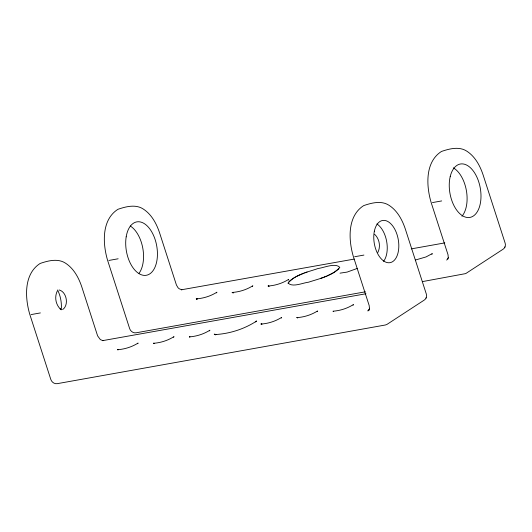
<?xml version="1.0" encoding="UTF-8"?>
<svg xmlns="http://www.w3.org/2000/svg" width="532" height="532" viewBox="0 0 532 532"><rect width="100%" height="100%" fill="white"/><g stroke="black" fill="none" stroke-linecap="round" stroke-linejoin="round"><path stroke-width="0.8" d="M365.969 293.75L102.663 340.633L103.028 340.679L100.335 339.602L97.602 335.858L81.788 286.901C78.716 277.704 73.782 268.467 65.409 263.107C57.782 258.173 48.099 260.733 40.146 263.453C23.608 273.987 24.904 297.947 29.832 314.498L50.799 379.409C51.637 382.062 54.344 384.111 57.17 383.678L385.341 324.999L386.884 324.454L424.13 300.161C426.232 298.944 427.05 296.211 426.298 293.963L405.331 229.046C402.259 219.856 397.331 210.612 388.959 205.252C381.324 200.325 371.649 202.878 363.695 205.605C347.15 216.138 348.453 240.092 353.381 256.643L369.195 305.607L369.447 308.547L369.547 308.221L369.042 309.863L369.161 309.478L367.825 310.934L369.201 310.036M422.534 281.588L465.713 273.594L502.959 249.302C505.061 248.085 505.879 245.352 505.127 243.104L483.103 174.908C480.03 165.711 475.096 156.475 466.724 151.115C459.096 146.18 449.414 148.741 441.46 151.46C424.922 161.994 426.218 185.954 431.146 202.506L448.024 254.748L448.277 257.688L448.376 257.362L447.871 259.004L447.991 258.618L446.654 260.075M288.071 283.23C295.007 274.406 307.815 272.138 318.096 268.487C323.968 267.796 335.246 262.542 339.795 267.337C332.187 276.135 319.34 278.608 308.6 282.186C302.861 282.798 292.5 287.726 288.085 283.024M256.264 321.641L256.417 320.863L255.4 321.887L255.925 321.488C244.035 329.102 229.851 333.637 215.766 334.535L216.424 334.555L214.216 334.129L215.427 334.907M426.059 298.113L426.172 297.727M504.881 247.254L505.001 246.868M137.728 343.745L138.12 343.034C132.022 346.911 124.787 349.211 117.585 349.717L118.23 349.737L117.585 349.717M173.618 337.328L174.011 336.61C167.913 340.493 160.677 342.794 153.475 343.3L154.127 343.32L153.522 343.273M216.551 292.886L216.943 292.174C210.852 296.051 203.61 298.352 196.414 298.858L197.059 299.237L196.82 298.984M209.515 330.911L209.907 330.192C203.809 334.076 196.574 336.377 189.372 336.882L190.017 336.902L189.419 336.856M252.447 286.469L252.84 285.757C246.742 289.634 239.506 291.935 232.304 292.44L233.196 293.119M288.337 280.051L288.73 279.333C282.638 283.217 275.396 285.518 268.201 286.023L268.846 286.043L268.075 285.957L269.086 286.701M281.295 318.076L281.687 317.358C275.596 321.235 268.354 323.542 261.159 324.048L261.804 324.42M317.192 311.659L317.584 310.941C311.486 314.818 304.251 317.125 297.049 317.624L297.694 318.003M353.082 305.242L353.474 304.523C347.383 308.4 340.141 310.708 332.946 311.207L333.591 311.586L333.351 311.333M431.911 254.382L432.317 253.558L426.026 256.929L415.572 259.982M57.283 291.024C54.317 297.049 55.667 304.597 60.535 309.212L60.123 308.893L61.06 309.478M377.866 252.467C380.832 246.449 379.482 238.901 374.614 234.28M288.909 281.554L293.318 278.263M338.97 268.813L334.562 272.105M295.533 277.039L293.903 277.923M332.347 273.328L333.976 272.444M298.06 275.776L296.211 276.687M329.813 274.592L331.669 273.681M62.623 309.577C69.153 305.268 66.733 291.729 59.112 289.96M357.331 268.407L347.117 272.085L340.028 273.162M300.866 274.505L298.824 275.423M327.014 275.862L329.055 274.944M303.892 273.248L301.691 274.153M323.988 277.119L326.189 276.214M307.084 272.025L304.77 272.903M320.789 278.342L323.11 277.465M108.88 260.441L118.144 258.785M432.43 202.586L441.693 200.93M31.115 314.578L40.379 312.922M354.664 256.73L363.921 255.074M354.186 259.091L181.485 289.774L181.858 289.82L179.164 288.743L178.001 287.706L176.425 284.999L159.553 232.757C156.481 223.566 151.547 214.323 143.175 208.963C135.547 204.029 125.871 206.589 117.911 209.315C101.373 219.849 102.676 243.802 107.604 260.354L129.628 328.55C130.466 331.203 133.166 333.251 135.999 332.819L365.391 291.802M411.329 248.876L444.799 242.891M57.562 289.973A21.42 12.143 79.9 0 1 61.193 309.837M376.895 223.965A21.42 12.143 79.9 0 1 386.678 241.521A21.42 12.143 79.9 0 1 383.579 261.372M130.227 225.987A27.132 15.388 79.9 0 1 142.762 247.992A27.132 15.388 79.9 0 1 139.058 273.295M453.291 167.846A27.132 15.388 79.9 0 1 466.371 190.476A27.132 15.388 79.9 0 1 461.962 216.258M232.956 292.46L232.185 292.374L232.956 292.46M197.059 298.878L196.288 298.791L197.059 298.878M297.701 317.644L296.929 317.564L297.701 317.644M261.804 324.061L261.039 323.981L261.804 324.061M374.342 231.227A21.42 12.143 79.9 0 0 389.005 262.768A21.42 12.143 79.9 0 0 395.542 230.735A21.42 12.143 79.9 0 0 374.342 231.227M126.184 236.826A27.132 15.388 79.9 0 0 145.888 275.35A27.132 15.388 79.9 0 0 152.651 233.541A27.132 15.388 79.9 0 0 126.184 236.826M450.198 176.624A27.132 15.388 79.9 0 0 467.894 217.555A27.132 15.388 79.9 0 0 477.284 177.981A27.132 15.388 79.9 0 0 450.198 176.624"/></g></svg>
